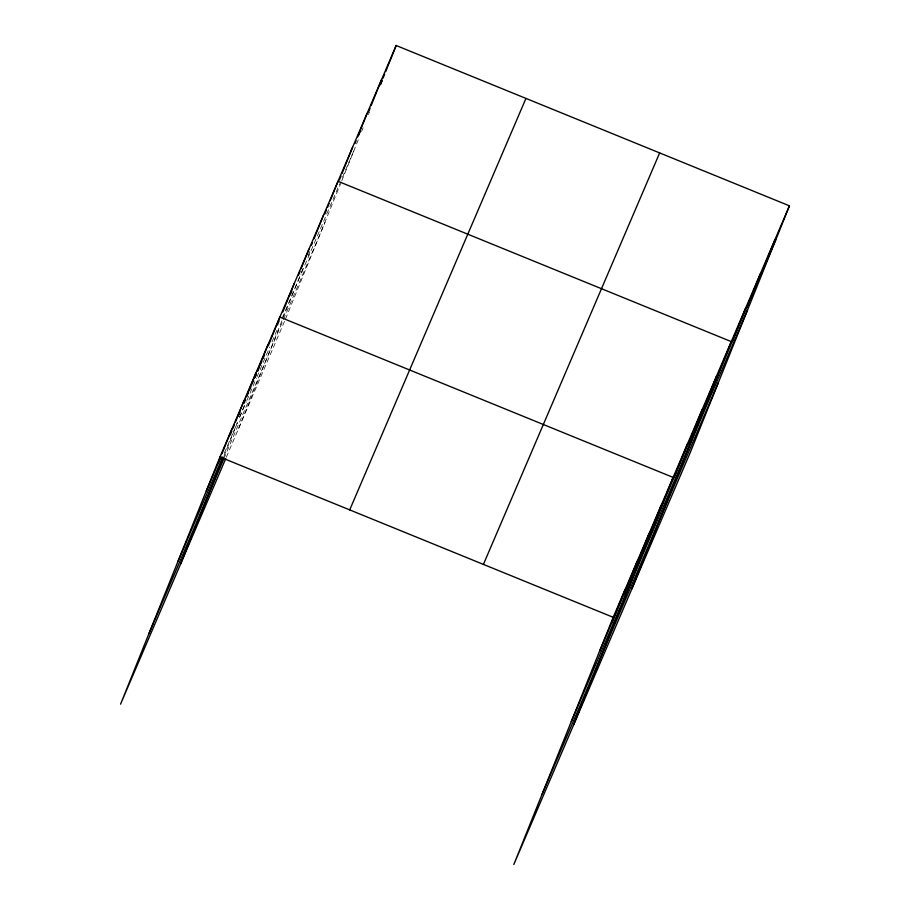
<?xml version="1.0" encoding="UTF-8"?>
<svg xmlns="http://www.w3.org/2000/svg" width="910" height="910" viewBox="0 0 910 910"><rect width="100%" height="100%" fill="white"/><g stroke="black" fill="none" stroke-linecap="round" stroke-linejoin="round"><path stroke-width="0.68" stroke-dasharray="4.55 3.41" d="M223.871 456.354L237.396 422.695M244.198 405.769L238.966 418.793L246.303 401.822M238.648 428.474L300.789 273.887M301.312 272.579L302.893 268.666M308.126 255.642L310.219 250.432M341.227 182.182L285.069 320.104M341.75 180.897L358.961 138.093M361.577 131.575L363.147 127.673M368.379 114.637L369.437 112.032M224.304 453.203L237.374 422.672M246.872 400.514L256.37 378.31M256.927 377.013L269.792 346.983M272.033 341.75L278.187 327.395M282.1 318.25L301.108 273.864M301.676 272.556L339.703 183.763M342.501 177.245L354.24 149.82M223.871 458.651L325.098 222.324M226.34 457.207L284.5 321.412"/><path stroke-width="1.36" d="M789.436 205.831L613.192 617.31L513.82 864.5L690.064 453.009L789.436 205.831L396.18 45.5L219.936 456.991L120.564 704.169L225.782 458.515M218.263 462.962L220.891 456.433M221.938 453.817L231.913 429.008M230.253 434.98L231.822 431.056M232.88 428.451L234.45 424.526M235.497 421.921L243.903 401.026M243.812 403.073L245.381 399.16M246.439 396.544L255.881 373.043M254.743 377.707L256.324 373.794M257.371 371.178L267.87 345.061M180.487 564.268L223.348 457.65M268.302 345.811L279.859 317.078L673.116 477.409L573.744 724.599M282.851 311.868L294.396 283.135M298.435 275.309L300.016 271.385M301.062 268.769L308.934 249.181M311.402 245.279L312.448 242.663M314.03 238.75L323.471 215.238M324.893 213.941L326.462 210.017M327.52 207.412L329.09 203.487M330.137 200.882L338.019 181.295L731.276 341.614L631.904 588.804M339.43 179.987L341.011 176.074M342.058 173.457L352.557 147.34M355.025 143.427L356.072 140.822M357.653 136.898L367.094 113.397M368.516 112.101L370.086 108.176M371.143 105.56L381.643 79.443M380.437 84.664L382.007 80.751M383.053 78.146L384.623 74.233M385.681 71.617L396.18 45.5M611.531 623.282L625.181 589.327M623.509 595.299L637.159 561.345M635.498 567.317L649.148 533.374M647.476 539.346L661.126 505.391M674.003 477.409L687.653 443.454M688.552 443.466L702.202 409.511M703.089 409.511L716.739 375.568M732.163 341.625L745.813 307.671M746.712 307.671L760.362 273.717M761.249 273.728L774.899 239.774M206.286 490.945L220.447 457.866M238.42 415.904L240.058 412.082M243.869 403.175L245.507 399.365M246.599 396.817L248.225 393.006M249.317 390.458L250.955 386.648M252.047 384.1L253.674 380.289M254.766 377.741L256.404 373.93M257.485 371.382L259.123 367.572M260.214 365.024L261.852 361.213M262.933 358.665L264.571 354.854M277.391 324.915L279.063 321.002M290.256 294.885L291.928 290.973M358.483 135.601L360.155 131.677M380.289 84.675L381.973 80.763M177.996 561.311L222.666 457.013M148.853 633.804L223.314 459.959M349.702 509.896L525.957 98.405M483.415 564.405L659.659 152.914M599.542 651.264L775.786 239.774M571.252 721.63L747.497 310.151M542.11 794.134L718.354 382.644M219.936 456.991L613.192 617.31"/></g></svg>
